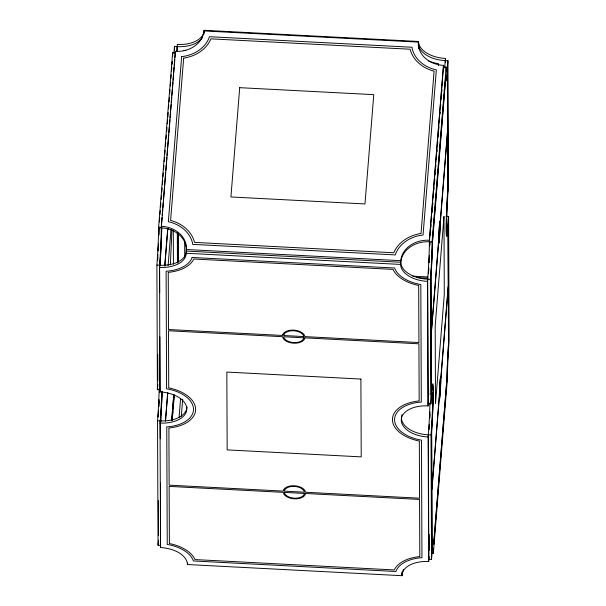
<?xml version="1.0" encoding="UTF-8"?>
<svg xmlns="http://www.w3.org/2000/svg" width="606" height="606" viewBox="0 0 606 606"><rect width="100%" height="100%" fill="white"/><g stroke="black" fill="none" stroke-linecap="round" stroke-linejoin="round"><path stroke-width="0.91" d="M158.984 226.712L158.961 228.182A33.588 1.341 -87 0 1 158.764 235.598M170.354 264.83L171.937 229.871M429.078 556.626A26.869 1.068 -87 0 0 428.851 559.346L428.669 561.535A26.869 15.529 4.6 0 0 401.922 575.7L187.428 564.527A26.869 15.529 4.6 0 0 160.552 547.566L160.037 423.064A26.869 15.529 4.6 0 0 186.784 408.891A26.869 15.529 4.6 0 0 159.908 391.93L160.082 389.749L157.401 389.605L156.886 265.102A26.869 1.068 -87 0 0 158.575 227.674L172.649 52.805L175.331 52.949L174.952 57.646M159.363 221.993L159.666 218.221M159.969 214.448L160.279 210.668M160.582 206.896L160.885 203.124M161.188 199.344L161.491 195.571M161.794 191.799L162.097 188.019M162.4 184.247L162.703 180.467M163.006 176.694L163.317 172.922M163.62 169.142L163.923 165.37M164.226 161.597L164.529 157.818M164.832 154.045L165.135 150.265M165.438 146.493L165.741 142.721M166.044 138.941L166.355 135.168M166.658 131.396L166.961 127.616M167.264 123.844L167.567 120.064M167.915 117.072L168.173 112.519M168.476 108.739L168.779 104.967M169.127 101.975L169.385 97.414M169.695 93.642L169.998 89.87M170.301 86.09L170.604 82.318M170.907 78.538L171.21 74.765M171.513 70.993L171.816 67.213M172.043 64.388L172.271 61.554L172.301 62.38A33.588 1.341 -87 0 0 172.407 63.638M159.908 391.93L159.567 265.239A26.869 1.068 -87 0 0 161.257 227.818L175.323 51.389A26.869 21.899 -0.2 0 0 203.896 30.929L418.39 42.102A26.869 21.899 -0.2 0 0 443.44 65.357L443.448 66.91A26.869 1.068 -87 0 0 443.471 68.758M418.39 42.102L418.398 43.655A26.869 15.529 4.6 0 0 445.274 60.615L447.955 60.759A26.869 1.068 -87 0 1 446.13 67.054L443.448 66.91L429.381 241.779A26.869 1.068 -87 0 1 427.685 279.199L428.2 403.71L430.881 403.854L430.366 279.343L427.685 279.199A26.869 15.529 4.6 0 1 400.808 262.239L186.315 251.073A26.869 21.899 -0.2 0 0 161.257 227.818L161.484 225M161.635 223.114L162.09 217.478M162.241 215.592L162.696 209.956M162.847 208.078L163.302 202.434M163.453 200.556L164.514 187.39M164.665 185.512L165.726 172.346M165.877 170.468L166.324 164.824M166.476 162.946L166.93 157.302M167.082 155.424L167.536 149.788M167.688 147.902L168.748 134.744M168.9 132.858L169.354 127.222M169.506 125.344L169.96 119.7M170.112 117.822L170.566 112.178M170.718 110.3L171.172 104.656M171.324 102.778L171.771 97.134M171.922 95.256L172.377 89.612M172.528 87.734L172.983 82.09M173.134 80.212L173.589 74.568M173.74 72.69L174.195 67.054M174.346 65.168L174.801 59.532M176.694 51.783A26.869 1.068 -87 0 0 177.149 46.654L177.331 44.465A26.869 15.529 4.6 0 0 204.078 30.3L418.572 41.473A26.869 15.529 4.6 0 0 445.448 58.434L445.455 61.259M164.711 266.102L167.733 228.523M164.87 265.473L167.817 228.826M168.097 265.587L170.975 229.788M160.037 423.064L160.211 420.875A26.869 1.068 -87 0 0 161.787 391.506M165.43 420.799L167.703 392.612M165.514 421.109L167.779 392.923M160.552 547.566L160.469 483.126M171.687 420.094L173.74 394.62M171.809 419.92L173.861 394.438M172.081 420.632L174.127 395.248M172.24 420.306L172.392 418.428M172.543 416.542L172.998 410.906M173.149 409.02L174.21 395.862M159.393 267.428A26.869 15.529 4.6 0 0 186.14 253.255L186.307 249.513A26.869 21.899 -0.2 0 0 161.257 226.258M179.058 417.557L180.58 398.68M181.323 416.261L182.686 399.271M187.428 564.527L187.549 563.072M428.669 561.535L428.154 437.024A26.869 15.529 4.6 0 1 401.278 420.064A26.869 15.529 4.6 0 1 428.025 405.899L427.51 281.389A26.869 15.529 4.6 0 1 400.634 264.428L400.801 260.686A26.869 21.899 -0.2 0 1 429.374 240.226L443.44 65.357M418.572 41.473L418.398 43.655A26.869 21.899 -0.2 0 0 418.352 45.806M401.922 575.7L402.043 574.246M430.237 235.158L430.586 232.136M430.851 227.606L431.078 224.773M431.457 220.054L431.73 217.986M432.063 212.501L432.29 209.676M432.669 204.957L432.942 202.889M433.275 197.405L433.623 194.397M433.888 189.852L434.154 187.792M434.494 182.3L434.843 179.3M435.1 174.755L435.373 172.695M435.706 167.203L435.979 165.143M436.312 159.651L436.547 156.818M436.926 152.098L437.191 150.046M437.532 144.554L437.759 141.721M438.138 137.001L438.411 134.949M438.744 129.449L438.971 126.616M439.35 121.904L439.623 119.852M439.964 114.352L440.229 112.299M440.57 106.8L440.835 104.755M441.176 99.248L441.448 97.202M441.782 91.703L442.054 89.658M442.433 84.938L442.66 82.105M427.51 281.389L427.685 279.199M444.592 67.796A26.869 1.068 -87 0 0 445.274 60.615L445.448 58.434M430.366 279.343A26.869 1.068 -87 0 0 432.063 241.923L446.13 67.054M428.025 405.899L428.2 403.71A26.869 1.068 -87 0 1 428.51 400.149M428.154 437.024L428.328 434.835A26.869 1.068 -87 0 0 429.965 402.967M439.403 395.506L440.706 378.386A10.211 0.409 -87 0 0 440.039 382.022A10.211 0.409 -87 0 0 439.411 394.43L431.851 489.398L431.639 431.881A35.739 1.424 -87 0 0 433.282 390.34A35.739 1.424 -87 0 0 431.472 391.893L431.207 335.004L438.691 241.991L438.714 242.862A11.287 0.447 -87 0 0 439.448 238.84A11.287 0.447 -87 0 0 440.138 225.129L447.637 130.843L447.849 188.36A35.739 1.424 -87 0 0 446.198 229.901A35.739 1.424 -87 0 0 448.008 228.348L448.273 285.237L440.789 378.25L440.767 377.379A11.287 0.447 -87 0 0 440.039 381.401A11.287 0.447 -87 0 0 439.342 395.112M440.729 380.371L439.426 397.491A10.211 0.409 -87 0 0 440.085 393.855A10.211 0.409 -87 0 0 440.713 381.447L448.281 286.479L448.493 343.996A35.739 1.424 -87 0 0 446.902 379.189L433.828 541.612A35.739 1.424 -87 0 0 432.116 547.529L431.851 490.64L439.335 397.627L439.358 398.498A11.287 0.447 -87 0 0 440.092 394.476A11.287 0.447 -87 0 0 440.782 380.765M402.028 414.671A26.869 15.529 4.6 0 0 428.328 434.835L428.851 559.346L431.525 559.49A26.869 1.068 -87 0 1 433.351 553.195L447.425 378.326A26.869 1.068 -87 0 1 449.114 340.898L448.599 216.395L445.918 216.251M428.76 393.408L428.624 394.794L428.601 388.204M183.868 50.457L185.837 50.336M173.869 53.048A26.869 1.068 -87 0 0 174.475 46.51L177.149 46.654A26.869 15.529 4.6 0 0 202.677 37.102M158.575 227.674L161.257 227.818M400.808 262.239A26.869 21.899 -0.2 0 1 429.381 241.779L432.063 241.923M186.307 249.513L400.801 260.686M186.14 253.255L400.634 264.428M412.807 276.147L427.897 276.934M416.587 277.586L427.904 278.177M156.886 265.102L159.567 265.239A26.869 15.529 4.6 0 0 186.315 251.073M159.166 388.863A26.869 1.068 -87 0 1 157.53 420.738L160.211 420.875A26.869 15.529 4.6 0 0 186.959 406.709M428.328 434.835L431.01 434.979L431.525 559.49M431.563 553.096L433.351 553.195M157.53 420.738L158.045 545.241L160.726 545.385M447.955 60.759L448.47 185.262A26.869 1.068 -87 0 0 446.773 222.69A26.869 1.068 -87 0 0 448.599 216.395M445.274 60.615L445.281 62.501M438.592 65.607L438.585 63.721L436.608 63.395A33.588 19.407 4.6 0 1 428.518 61.024M429.374 240.226L429.381 241.779M429.207 534.431L429.275 550.43M402.323 571.496A26.869 15.529 4.6 0 0 402.104 573.511L402.104 575.071A26.869 21.899 -0.2 0 1 403.475 569.458M203.896 30.929L203.896 32.489A26.869 15.529 4.6 0 1 203.677 34.504M184.663 241.839L184.724 256.899M178.119 234.06L178.232 262.36M177.149 46.654L177.172 51.366M177.929 233.416L178.043 261.716M177.46 232.848L177.588 262.951M177.316 232.719L177.437 262.701M175.323 51.389L175.331 52.949M174.475 46.51L174.49 50.283M173.293 230.591L173.43 264.345M160.173 265.314L160.189 262.148A35.739 1.424 -87 0 0 161.764 227.864M160.81 418.14L160.825 421.882M160.029 266.049L160.151 261.398A33.588 1.341 -87 0 0 161.643 228.318M160.681 421.685L160.795 417.034A33.588 1.341 -87 0 0 162.09 391.378M159.567 265.239L159.681 292.592M159.863 336.928L160.082 389.749M160.211 420.875L160.287 438.797M157.719 354.343L157.825 380.689M158.325 500.571L158.469 535.386M402.104 573.511A26.869 21.899 -0.2 0 1 402.27 572.087M418.693 48.654A26.869 21.899 -0.2 0 1 418.398 46.518M203.896 32.489A26.869 21.899 -0.2 0 1 203.73 33.913M168.271 228.454A11.287 0.447 -87 0 1 167.907 228.757M158.431 243.976A33.588 1.341 -87 0 1 158.083 250.975M157.893 254.467A33.588 1.341 -87 0 1 157.522 260.428M159.461 389.658A33.588 1.341 -87 0 1 159.408 391.234M159.075 399.612A33.588 1.341 -87 0 1 158.734 406.611M158.484 410.966A33.588 1.341 -87 0 1 158.113 416.89M172.725 56.093A26.869 1.068 -87 0 1 172.649 52.805M157.401 389.605A26.869 1.068 -87 0 1 157.855 384.484M158.045 545.241A26.869 1.068 -87 0 1 158.507 540.12M159.083 227.727A35.739 1.424 -87 0 1 158.886 234.711M158.492 244.536A35.739 1.424 -87 0 1 158.219 250.126M157.795 257.535A35.739 1.424 -87 0 1 157.621 260.239M162.188 391.34A35.739 1.424 -87 0 1 160.832 417.784M159.537 390.347A35.739 1.424 -87 0 1 159.476 392.067M159.098 401.104A35.739 1.424 -87 0 1 158.81 406.702M158.439 413.171A35.739 1.424 -87 0 1 158.211 416.761M430.881 403.854A26.869 1.068 -87 0 1 432.707 397.559A26.869 1.068 -87 0 1 431.01 434.979M429.768 242.279A33.588 1.341 -87 0 1 429.684 245.839M429.343 255.497A33.588 1.341 -87 0 1 429.025 262.443M428.737 267.7A33.588 1.341 -87 0 1 428.427 272.859M429.957 411.989A33.588 1.341 -87 0 1 429.669 418.079M429.336 424.2A33.588 1.341 -87 0 1 429.025 429.336M429.881 241.824A35.739 1.424 -87 0 1 429.813 244.703M429.336 257.717A35.739 1.424 -87 0 1 429.109 262.36M428.76 268.882A35.739 1.424 -87 0 1 428.48 273.45M429.942 414.277A35.739 1.424 -87 0 1 429.76 417.996M429.351 425.442A35.739 1.424 -87 0 1 429.131 429.078M438.699 239.476L431.199 333.762L430.987 276.245A35.739 1.424 -87 0 0 432.586 241.052L445.652 78.628A35.739 1.424 -87 0 0 447.364 72.712L447.629 129.601L440.145 222.614L440.123 221.743A11.287 0.447 -87 0 0 439.388 225.765A11.287 0.447 -87 0 0 438.699 239.476M438.767 238.794L438.759 239.87L440.054 222.75A10.211 0.409 -87 0 0 439.395 226.386A10.211 0.409 -87 0 0 438.767 238.794M440.077 224.735L440.07 225.811A10.211 0.409 -87 0 1 439.441 238.219A10.211 0.409 -87 0 1 438.782 241.855L440.077 224.735M432.464 240.961L432.449 242.423A33.588 1.341 -87 0 1 430.949 275.495L431.305 394.93L431.442 393.552A33.588 1.341 -87 0 1 433.146 392.09A33.588 1.341 -87 0 1 431.593 431.131L431.957 550.566L432.086 549.188A33.588 1.341 -87 0 1 433.699 543.62L433.729 544.446L447.039 377.818A33.588 1.341 -87 0 1 448.531 344.746L448.175 225.311L448.046 226.689A33.588 1.341 -87 0 1 446.334 228.151A33.588 1.341 -87 0 1 447.887 189.11L447.531 69.675L447.395 71.053A33.588 1.341 -87 0 1 445.789 76.621L445.758 75.795L432.464 240.961M181.633 56.593L168.347 221.758L170.294 222.182A33.588 27.376 -0.2 0 1 192.435 242.733L192.7 244.362L395.286 254.914L395.809 253.323A33.588 27.376 -0.2 0 1 421.064 235.242L423.056 235.022L436.35 69.857L434.404 69.44A33.588 27.376 -0.2 0 1 412.262 48.881L411.997 47.253L209.403 36.701L208.888 38.292A33.588 27.376 -0.2 0 1 183.633 56.381L181.633 56.593M183.663 58.138L170.604 220.44L170.983 220.516A35.739 29.133 -0.2 0 1 194.541 242.392L393.771 252.763A35.739 29.133 -0.2 0 1 420.64 233.522L421.034 233.477L434.085 71.182L433.714 71.099A35.739 29.133 -0.2 0 1 410.148 49.23L210.918 38.852A35.739 29.133 -0.2 0 1 184.05 58.093L183.663 58.138M239.711 87.673L230.924 196.965L364.979 203.942L373.773 94.65L239.711 87.673M443.978 216.569L435.184 325.861L435.502 403.679L444.296 294.387L443.978 216.569M282.82 334.406L282.585 335.459L168.491 329.52L168.256 272.359L168.635 272.336A35.739 20.649 4.6 0 0 193.791 259.012L393.021 269.39A35.739 20.649 4.6 0 0 418.299 285.335L418.678 285.403L418.92 342.557L304.826 336.618L304.576 335.535A11.287 6.522 4.6 0 0 293.683 330.126A11.287 6.522 4.6 0 0 282.82 334.406M283.858 334.618L283.661 335.512L303.75 336.565L303.545 335.641A10.211 5.901 4.6 0 0 293.683 330.747A10.211 5.901 4.6 0 0 283.858 334.618M303.757 337.807L303.553 338.701A10.211 5.901 4.6 0 1 293.736 342.572A10.211 5.901 4.6 0 1 283.873 337.678L283.661 336.762L303.757 337.807M304.833 337.86L304.591 338.921A11.287 6.522 4.6 0 1 293.736 343.201A11.287 6.522 4.6 0 1 282.835 337.784L282.593 336.701L168.498 330.762L168.733 387.923L169.119 387.984A35.739 20.649 4.6 0 1 195.632 409.353A35.739 20.649 4.6 0 1 169.286 427.972L168.9 427.995L169.142 485.156L283.229 491.095L283.472 490.042A11.287 6.522 4.6 0 1 294.327 485.762A11.287 6.522 4.6 0 1 305.227 491.171L305.469 492.254L419.564 498.193L419.322 441.039L418.943 440.971A35.739 20.649 4.6 0 1 392.43 419.602A35.739 20.649 4.6 0 1 418.776 400.983L419.163 400.96L418.92 343.807L304.833 337.86M284.509 490.254L284.305 491.148L304.401 492.201L304.189 491.277A10.211 5.901 4.6 0 0 294.327 486.383A10.211 5.901 4.6 0 0 284.509 490.254M304.401 493.443L304.204 494.337A10.211 5.901 4.6 0 1 294.38 498.208A10.211 5.901 4.6 0 1 284.517 493.314L284.312 492.398L304.401 493.443M305.477 493.496L305.235 494.557A11.287 6.522 4.6 0 1 294.38 498.836A11.287 6.522 4.6 0 1 283.487 493.42L283.237 492.337L169.142 486.398L169.385 543.559L169.763 543.62A35.739 20.649 4.6 0 1 195.041 559.573L394.271 569.943A35.739 20.649 4.6 0 1 419.42 556.619L419.807 556.596L419.564 499.442L305.477 493.496M192.11 257.459L191.716 258.58A33.588 19.407 4.6 0 1 168.074 271.102L166.105 271.23L166.597 388.825L168.566 389.158A33.588 19.407 4.6 0 1 193.488 409.239A33.588 19.407 4.6 0 1 168.726 426.738L166.756 426.866L167.241 544.461L169.21 544.794A33.588 19.407 4.6 0 1 192.966 559.785L193.367 560.951L395.953 571.496L396.339 570.375A33.588 19.407 4.6 0 1 419.981 557.853L421.958 557.725L421.465 440.13L419.496 439.797A33.588 19.407 4.6 0 1 394.574 419.716A33.588 19.407 4.6 0 1 419.337 402.217L421.306 402.089L420.822 284.494L418.844 284.161A33.588 19.407 4.6 0 1 395.089 269.178L394.695 268.011L192.11 257.459M360.896 379.061L226.841 372.076L227.159 449.894L361.221 456.879L360.896 379.061"/></g></svg>
